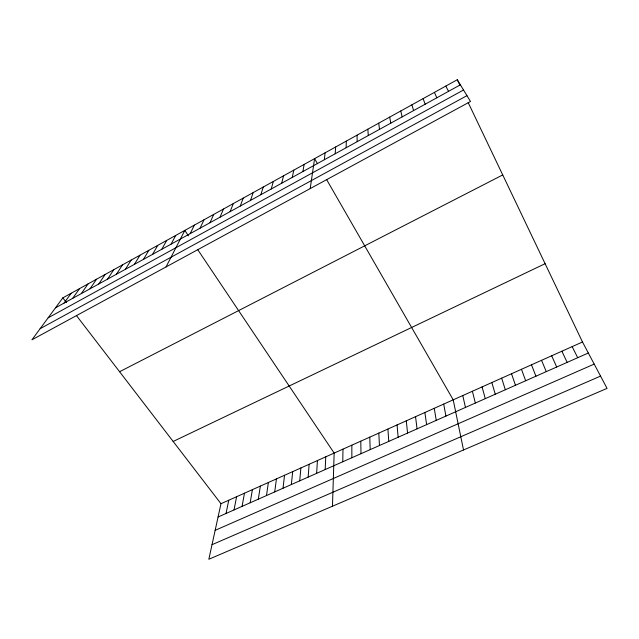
<?xml version="1.0" encoding="UTF-8"?>
<svg xmlns="http://www.w3.org/2000/svg" width="639" height="639" viewBox="0 0 639 639"><rect width="100%" height="100%" fill="white"/><g stroke="black" fill="none" stroke-linecap="round" stroke-linejoin="round"><path stroke-width="0.96" d="M342.776 461.765L342.975 449.137M346.154 147.729L346.298 141.099M332.464 506.224L334.157 453.083L197.755 249.697M325.171 469.569L325.762 456.837M316.632 473.347L317.423 460.567M335.203 153.759L335.651 146.986M308.158 477.101L309.132 464.273M299.723 480.84L300.889 467.964M291.344 484.554L292.686 471.63M324.34 159.742L325.083 152.833M283.013 488.244L284.539 475.272M274.722 491.91L276.431 478.899M266.487 495.56L268.372 482.501M310.203 188.593L314.588 158.64L317.495 163.696M258.3 499.187L260.361 486.087M250.161 502.789L252.397 489.65M242.069 506.376L244.473 493.196M302.854 171.579L304.172 164.399M234.018 509.946L236.598 496.719M226.022 513.484L228.762 500.225M76.472 315.602L220.974 503.708L208.833 559.269L607.05 388.384L582.496 342.001L468.179 102.559M292.231 177.426L293.828 170.118M281.679 183.241L283.556 175.797M271.216 189L273.364 181.436M260.824 194.727L263.244 187.027M250.512 200.406L253.196 192.587M240.272 206.046L243.219 198.106M230.112 211.645L233.307 203.585M220.016 217.196L223.474 209.025M209.999 222.715L213.706 214.424M200.055 228.195L204.009 219.792M190.182 233.634L194.376 225.112M166.044 266.926L184.815 230.407L188.441 235.823M171.06 244.162L175.725 235.432M161.811 249.258L166.691 240.424M152.625 254.314L157.729 245.384M143.503 259.346L148.815 250.312M134.438 264.338L139.965 255.209M125.428 269.291L131.171 260.065M116.49 274.219L122.44 264.897M107.608 279.115L113.758 269.698M98.781 283.972L105.131 274.466M90.011 288.804L96.569 279.203M81.305 293.597L88.054 283.916M72.654 298.365L79.595 288.588M64.052 303.094L71.193 293.237M62.838 297.854L31.95 339.796L470.504 101.489L457.276 79.731L62.838 297.854L66.416 302.511M55.513 307.798L460.376 84.819M48.133 317.823L463.523 90.003M40.129 328.686L466.957 95.658M119.589 371.73L502.733 174.934M173.161 441.461L545.107 263.691M220.974 503.708L582.496 342.001M218.067 517.007L588.319 353.008M215.151 530.338L594.19 364.094M212.02 544.692L600.548 376.107M326.617 179.575L453.203 399.83L463.523 449.976M445.798 86.073L448.546 91.337M572.161 346.626L577.704 357.712M457.276 79.731L460.12 85.682M561.889 351.218L567.152 362.385M551.681 355.787L556.681 367.018M434.408 92.375L436.812 97.799M541.545 360.316L546.273 371.634M531.472 364.821L535.937 376.211M423.106 98.63L425.175 104.213M521.472 369.302L525.665 380.756M511.527 373.743L515.465 385.277M501.647 378.16L505.337 389.766M411.883 104.828L413.625 110.571M491.838 382.553L495.273 394.223M482.086 386.914L485.273 398.648M472.397 391.244L475.336 403.049M400.749 110.986L402.163 116.881M462.772 395.557L465.464 407.426M443.698 404.08L445.918 416.085M389.694 117.105L390.788 123.151M434.256 408.305L436.237 420.366M424.871 412.506L426.62 424.631M415.542 416.676L417.067 428.865M378.727 123.167L379.502 129.366M406.276 420.821L407.57 433.066M397.059 424.943L398.137 437.244M367.84 129.19L368.296 135.532M387.905 429.041L388.768 441.397M378.807 433.106L379.454 445.527M369.773 437.148L370.197 449.624M357.033 135.164L357.185 141.658M360.787 441.174L360.995 453.698M351.849 445.167L351.857 457.748"/></g></svg>
